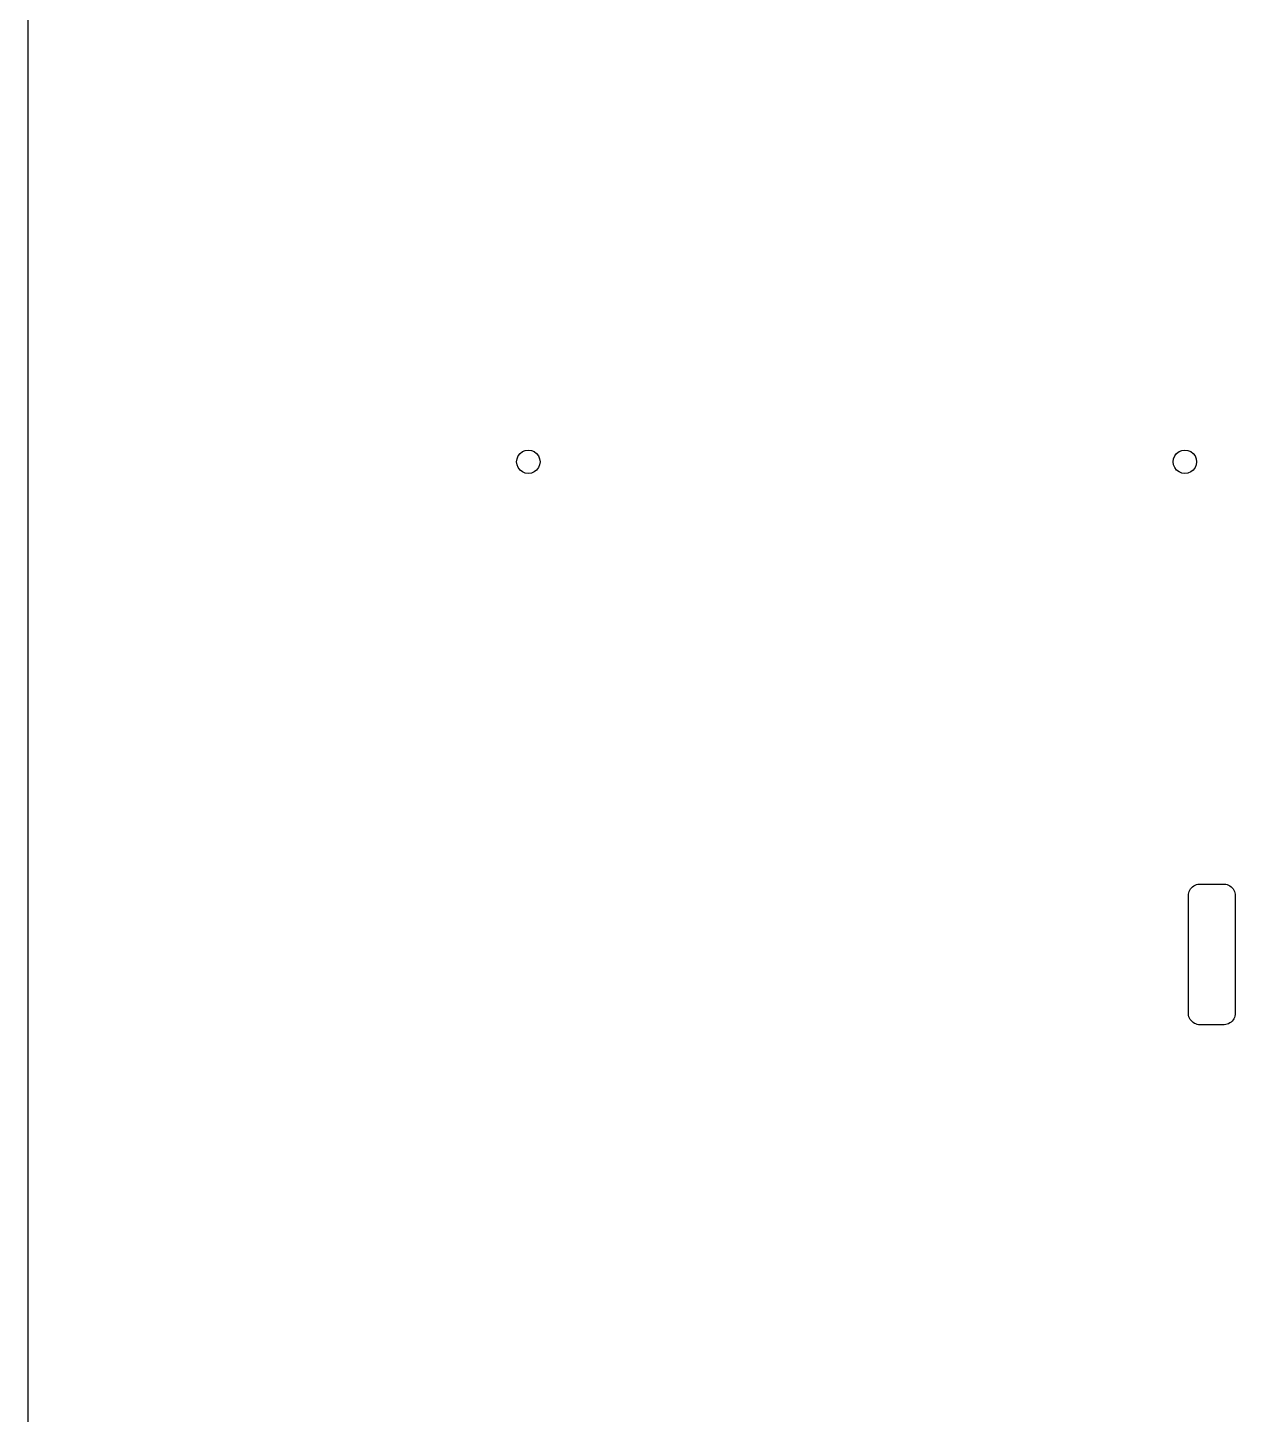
# Model space of a CAD drawing. Header units: metres. Extents: x 10 to 214, y -112 to 112.
# Drawn here: x 107.5 to 159, y -1.6 to 57.5 of the extents above; entities that cross this region are included whole.
import ezdxf

# ---------------------------------------------------------------- set-up
doc = ezdxf.new("R2010")
doc.units = ezdxf.units.M

msp = doc.modelspace()

# ---------------------------------------------------------------- linework, layer by layer
for p, q in [((107.5, 106), (107.5, -106)), ((128.35, 39), (128.367, 39.1294)), ((128.367, 39.1294), (128.417, 39.25)), ((128.417, 39.25), (128.496, 39.3536)), ((128.496, 39.3536), (128.6, 39.433)), ((128.6, 39.433), (128.721, 39.483)), ((128.721, 39.483), (128.85, 39.5)), ((128.85, 39.5), (128.979, 39.483)), ((128.979, 39.483), (129.1, 39.433)), ((129.1, 39.433), (129.204, 39.3536)), ((129.204, 39.3536), (129.283, 39.25)), ((129.283, 39.25), (129.333, 39.1294)), ((129.333, 39.1294), (129.35, 39)), ((156.35, 39), (156.367, 39.1294)), ((156.367, 39.1294), (156.417, 39.25)), ((156.417, 39.25), (156.496, 39.3536)), ((156.496, 39.3536), (156.6, 39.433)), ((156.6, 39.433), (156.721, 39.483)), ((156.721, 39.483), (156.85, 39.5)), ((156.85, 39.5), (156.979, 39.483)), ((156.979, 39.483), (157.1, 39.433)), ((157.1, 39.433), (157.204, 39.3536)), ((157.204, 39.3536), (157.283, 39.25)), ((157.283, 39.25), (157.333, 39.1294)), ((157.333, 39.1294), (157.35, 39)), ((128.367, 38.8706), (128.35, 39)), ((128.417, 38.75), (128.367, 38.8706)), ((128.496, 38.6465), (128.417, 38.75)), ((128.6, 38.567), (128.496, 38.6465)), ((128.721, 38.517), (128.6, 38.567)), ((128.85, 38.5), (128.721, 38.517)), ((128.979, 38.517), (128.85, 38.5)), ((129.1, 38.567), (128.979, 38.517)), ((129.204, 38.6465), (129.1, 38.567)), ((129.283, 38.75), (129.204, 38.6465)), ((129.333, 38.8706), (129.283, 38.75)), ((129.35, 39), (129.333, 38.8706)), ((156.367, 38.8706), (156.35, 39)), ((156.417, 38.75), (156.367, 38.8706)), ((156.496, 38.6465), (156.417, 38.75)), ((156.6, 38.567), (156.496, 38.6465)), ((156.721, 38.517), (156.6, 38.567)), ((156.85, 38.5), (156.721, 38.517)), ((156.979, 38.517), (156.85, 38.5)), ((157.1, 38.567), (156.979, 38.517)), ((157.204, 38.6465), (157.1, 38.567)), ((157.283, 38.75), (157.204, 38.6465)), ((157.333, 38.8706), (157.283, 38.75)), ((157.35, 39), (157.333, 38.8706)), ((157.035, 20.6841), (157.062, 20.7409)), ((157.062, 20.7409), (157.096, 20.7939)), ((157.096, 20.7939), (157.136, 20.8423)), ((157.136, 20.8423), (157.181, 20.8853)), ((157.181, 20.8853), (157.232, 20.9221)), ((157.232, 20.9221), (157.287, 20.9524)), ((157.287, 20.9524), (157.346, 20.9755)), ((157.346, 20.9755), (157.406, 20.9911)), ((157.406, 20.9911), (157.469, 20.999)), ((157.469, 20.999), (158.531, 20.999)), ((158.531, 20.999), (158.594, 20.9911)), ((158.594, 20.9911), (158.654, 20.9755)), ((158.654, 20.9755), (158.713, 20.9524)), ((158.713, 20.9524), (158.768, 20.9221)), ((158.768, 20.9221), (158.819, 20.8853)), ((158.819, 20.8853), (158.864, 20.8423)), ((158.864, 20.8423), (158.904, 20.7939)), ((158.904, 20.7939), (158.938, 20.7409)), ((158.938, 20.7409), (158.965, 20.6841)), ((157, 20.5), (157.004, 20.5627)), ((157.001, 15.4686), (157, 20.5)), ((157.004, 20.5627), (157.016, 20.6243)), ((157.016, 20.6243), (157.035, 20.6841)), ((158.965, 20.6841), (158.984, 20.6243)), ((158.984, 20.6243), (158.996, 20.5627)), ((158.996, 20.5627), (158.999, 20.5314)), ((158.999, 20.5314), (159, 15.5)), ((157.009, 15.4063), (157.001, 15.4686)), ((157.024, 15.3455), (157.009, 15.4063)), ((158.984, 15.3757), (158.965, 15.3159)), ((158.996, 15.4373), (158.984, 15.3757)), ((159, 15.5), (158.996, 15.4373)), ((157.048, 15.2871), (157.024, 15.3455)), ((157.078, 15.2321), (157.048, 15.2871)), ((157.115, 15.1813), (157.078, 15.2321)), ((157.158, 15.1355), (157.115, 15.1813)), ((157.206, 15.0955), (157.158, 15.1355)), ((157.259, 15.0619), (157.206, 15.0955)), ((157.316, 15.0351), (157.259, 15.0619)), ((157.376, 15.0157), (157.316, 15.0351)), ((157.437, 15.004), (157.376, 15.0157)), ((157.5, 15), (157.437, 15.004)), ((158.531, 15.001), (157.5, 15)), ((158.594, 15.0089), (158.531, 15.001)), ((158.654, 15.0245), (158.594, 15.0089)), ((158.713, 15.0476), (158.654, 15.0245)), ((158.768, 15.0779), (158.713, 15.0476)), ((158.819, 15.1147), (158.768, 15.0779)), ((158.864, 15.1577), (158.819, 15.1147)), ((158.904, 15.2061), (158.864, 15.1577)), ((158.938, 15.2591), (158.904, 15.2061)), ((158.965, 15.3159), (158.938, 15.2591))]:
    msp.add_line(p, q)

doc.saveas('drawing.dxf')
